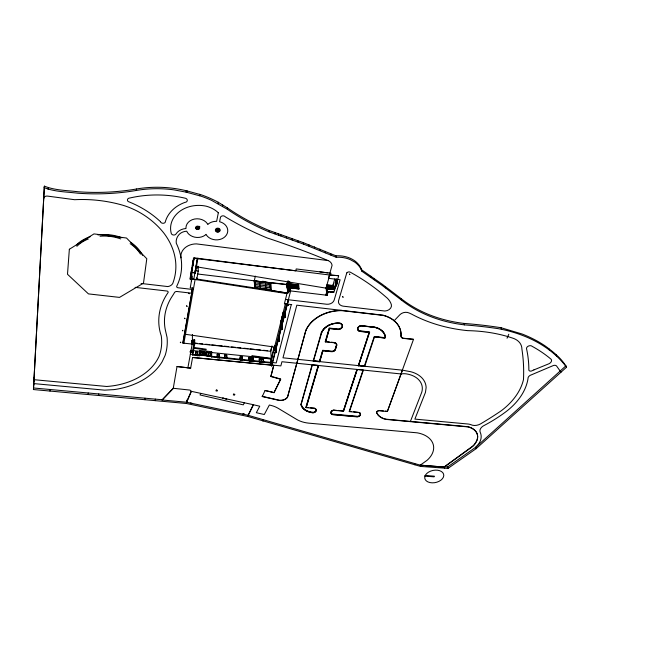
<?xml version="1.0" encoding="UTF-8"?>
<svg xmlns="http://www.w3.org/2000/svg" width="669" height="669" viewBox="0 0 669 669"><rect width="100%" height="100%" fill="white"/><g stroke="black" fill="none" stroke-linecap="round" stroke-linejoin="round"><path stroke-width="1" d="M191.944 340.663C190.264 349.226 198.492 340.095 191.894 340.914M192.17 340.839L192.162 343.573L193.751 343.741L193.751 341.006M192.421 335.294L192.413 339.668L194.671 339.902L194.671 344.318L192.68 355.072L199.395 355.757L199.521 350.439L211.63 351.693L211.546 356.995L272.208 363.183M410.34 421.637L421.754 392.226A24.176 16.968 -11.3 0 0 406.418 373.887A12.519 8.848 -11.6 0 0 401.082 373.954L281.95 361.737L280.855 365.91L192.58 357.48L273.721 365.408L270.87 376.513L280.687 379.248L274.014 392.695L265.058 390.52L273.002 392.251M192.68 355.072L192.68 350.573L193.943 343.782M177.009 366.537L190.648 368.126L177.009 366.537L173.229 388.513L162.099 399.987L186.475 402.211L248.283 415.298L253.476 404.737L191.209 391.306L190.08 390.102L173.238 388.279L162.099 399.987M191.635 272.132L191.426 281.047M191.719 279.592L191.752 272.149M194.06 344.251L191.777 344.1L191.802 340.747L194.035 341.065M191.618 276.113L191.97 279.232L191.317 280.863M271.296 358.408L271.296 359.144L251.912 356.401L251.929 355.674L271.296 358.408L274.098 347.345M186.701 400.129L186.684 402.236L191.418 391.323M187.88 367.85L192.195 344.058M187.479 192.446L187.487 191.008M186.467 403.499L33.45 389.55L44.371 186.149C55.009 190.448 66.925 190.381 78.214 191.769A250.432 217.642 35.3 0 0 136.443 189.001A97.825 76.609 4.5 0 1 186.174 190.715L201.035 194.738A96.579 75.714 4.2 0 1 218.153 202.222L227.385 207.892A246.928 226.373 -29 0 0 269.005 230.437L303.366 242.663L335.963 255.834A26.86 21.057 -9.1 0 1 360.792 267.759L361.695 269.866L381.974 284.049L400.923 298.458A147.64 115.009 -23.3 0 0 464.052 323.428A336.022 202.163 -8.8 0 1 500.989 327.71L522.088 334.007A141.527 95.165 -12.6 0 1 545.871 346.433C553.623 352.254 561.818 358.592 566.543 367.189L476.102 448.682L447.996 468.4L420.5 466.41L248.157 416.561L186.475 403.499L186.475 402.211L191.209 391.306M566.543 367.189C550.436 345.572 524.337 333.505 498.372 328.688A336.081 201.921 -8.8 0 0 464.462 324.875A147.891 115.068 -23.2 0 1 401.249 299.913L382.275 285.504L361.962 271.321L361.059 269.214A26.902 21.065 -9.1 0 0 354.67 262.056L350.071 259.53A26.902 21.065 -9.1 0 0 339.116 257.239L336.198 257.281L303.55 244.11L269.13 231.884A247.396 226.632 -28.9 0 1 227.443 209.33L211.571 200.357A96.737 75.748 4.1 0 0 201.043 196.176L186.166 192.154L186.174 190.715M155.275 400.656L155.333 399.134M144.939 399.711L145.006 398.189M33.45 389.55L44.371 186.149M44.104 187.613C54.766 191.903 66.699 191.836 78.005 193.224A250.9 217.985 35.1 0 0 136.342 190.448L136.443 189.001M192.354 335.286L192.421 334.559M98.602 395.488L98.744 393.957M88.065 394.526L88.224 392.987M49.966 391.056L50.183 389.509M34.027 378.687L34.27 377.14M33.885 381.255L34.136 379.708L106.697 386.481A66.448 48.243 6 0 0 159.189 356.075A78.725 56.94 6.6 0 0 161.254 335.871A79.477 60.202 -2 0 1 168.003 292.646A1.438 1.104 3.3 0 0 167.166 291.057L135.088 287.352M33.676 385.16L33.918 383.613L104.556 390.144L113.906 389.626A72.185 52.408 6 0 0 162.099 361.845L165.118 355.456A84.486 61.113 6.6 0 0 167.058 337.393L165.736 331.673A73.883 55.962 -2 0 1 171.105 297.989L173.221 294.711A40.107 30.874 5.6 0 0 174.408 292.679A2.551 1.965 2.6 0 1 176.925 291.5L192.68 293.323M192.68 262.332L193.032 260.291M193.542 258.242L189.963 279.065L190.548 279.073L194.219 257.849L295.355 270.753M190.514 278.312L191.61 271.957M191.744 271.196L192.789 265.133M193.241 262.532L193.517 260.935M193.65 260.132L193.977 258.259M191.685 277.827L191.978 276.155M191.744 279.182L190.247 287.837L192.848 288.163L191.894 291.5M195.733 268.779L196.159 266.379L196.159 267.809M197.087 261.061L197.372 259.438L197.38 260.868M191.878 291.667L192.496 288.096M182.98 343.097L192.622 288.113M191.275 272.5L195.315 272.985L197.907 258.192M183.9 343.189L195.105 279.583L190.331 279.015L193.91 258.226L329.365 274.959M197.69 268.152L198.024 266.245M198.208 267.09L198.225 271.112L196.703 279.726L196.694 277.777M48.118 189.335L48.377 187.88M43.493 199.203L43.937 197.439A4.081 3.211 14.9 0 1 47.925 196.151L74.61 199.705A111.832 84.411 8 0 1 123.614 205.467C139.286 210.392 153.502 220.084 163.746 232.946A79.87 61.481 8.8 0 1 173.246 282.084A7.1 5.503 3.7 0 1 167.86 286.575L141.075 283.455M194.303 341.842L194.671 339.902M190.648 368.126L192.58 357.48M195.549 352.178L197.781 352.404M195.666 352.262L197.715 352.22L197.798 355.674L195.574 355.364M195.708 352.011L195.674 355.39L195.565 352.095M197.681 355.59L195.716 355.139M199.395 355.757L199.521 350.439M204.848 352.12L204.839 355.49L204.848 352.12L200.683 351.944L203.769 352.262M204.965 355.49L200.591 355.13L204.89 355.239M202.715 351.986L202.874 355.03M202.766 355.022L202.732 351.902M206.403 352.279L210.518 352.705L206.403 352.279C203.476 356.845 213.528 357.873 210.518 352.705M210.651 356.075L206.303 355.632M208.393 352.563L208.452 355.607M208.502 352.58L208.569 355.615M211.546 356.995L211.63 351.693M219.449 357.89L219.298 354.436L217.316 354.236L219.248 354.687L219.382 357.555L217.233 357.656L219.465 357.806M219.357 354.62L217.166 354.311L217.233 357.656M224.709 354.996L226.64 355.44L226.741 358.559L224.809 358.107L224.709 354.996L226.691 355.197L226.858 358.643L224.65 358.417L224.558 355.072L226.741 355.381M255.341 276.121L254.253 280.988L287.068 284.375L286.926 282.954L287.812 292.754M254.755 287.979L254.304 280.88L254.755 287.979L271.371 289.869L254.772 287.904M255.224 281.365L269.891 283.204L270.418 289.46L255.633 287.703L255.224 281.365L269.916 283.129M240.246 356.845L242.27 356.794L242.37 360.148M242.27 356.794L242.312 359.111M242.32 356.978C238.892 354.403 239.193 362.021 242.496 360.156M248.993 357.739L253.083 357.907L253.325 361.344L249.069 360.909L249.052 357.497M250.992 357.781L251.193 360.8M251.101 357.79L251.301 360.808M253.15 360.223L253.083 357.907M253.125 358.091L248.901 357.572L249.019 360.089M253.208 361.252L249.228 360.599M286.834 293.064L271.505 290.513M259.38 358.559L259.53 361.904L259.38 358.559L263.394 358.969L263.611 362.063L259.589 361.653M263.686 362.314L259.447 361.887M261.311 358.835L261.638 361.946M261.654 361.87L261.336 358.76M286.859 284.2L286.993 283.664M288.013 281.039L286.934 284.91L287.754 292.294M288.163 280.88L287.126 284.593L287.653 289.702M271.974 345.998L270.711 351.024L271.355 359.153M271.99 346.283L270.736 351.309L194.311 343.314M287.252 285.864L288.314 281.666M287.386 287.143L288.69 281.967L288.958 284.526M287.519 288.423L289.209 281.724M289.677 282.101L287.57 290.471L289.786 282.109L290.622 290.931L271.48 366.052M287.846 291.617L289.736 284.149M289.869 285.446L288.556 290.647L288.289 288.071M285.362 303.818L270.761 362.355M290.371 284.057L298.642 284.969L299.068 288.941L290.789 287.954L290.396 283.982L298.642 284.969M274.608 346.885C276.448 341.157 273.93 355.824 275.084 345.614M283.949 311.921L283.405 311.863L280.462 323.495L280.972 326.673M271.489 359.496L271.974 357.589M274.909 349.159L275.101 345.396M262.307 396.575L262.373 396.023L262.307 396.575L279.358 400.455A7.401 5.252 -5 0 0 287.436 397.47L305.892 330.26A34.295 25.556 -8.6 0 1 342.001 310.424L342.035 310.65A34.303 25.556 -8.6 0 0 305.925 330.486M280.704 323.737L283.33 313.368M288.941 290.965L290.012 286.733M274.708 348.691L275.009 347.504M280.763 324.44L283.397 314.07M270.644 364.99L271.129 363.075L270.778 358.617L211.463 352.504M274.917 348.833L274.867 345.597M280.829 325.142L283.464 314.773M289.301 291.776L290.396 287.904L289.451 291.625M274.8 349.151L275.026 347.52M283.531 315.475L280.896 325.853L280.637 323.035L283.263 312.666L283.531 315.475L284.074 315.534L283.89 313.661M274.917 350.497L286.633 303.5M282.51 320.635L284.049 314.597M290.789 287.954L299.068 288.941M282.636 321.195L284.25 315.066L283.715 315.007L283.405 311.863M291.216 287.795L290.864 284.241L298.215 285.128L298.591 288.682L291.232 287.712M295.748 270.803L296.225 268.938L330.963 273.245L330.436 275.084L338.673 275.703L330.62 275.11M271.723 365.985L288.364 300.247L287.494 303.542M276.004 352.58L276.523 352.304L276.004 352.58L275.779 348.649M279.073 336.273L279.391 341.115L278.948 341.065L278.639 336.231M281.708 325.385L281.95 329.315L282.402 329.365L281.983 323.637M285.027 311.662L285.462 317.39L285.019 317.34L284.668 312.515M270.87 376.513L273.721 365.408M291.299 304.554L276.222 362.941L190.347 354.169M319.899 271.873L327.894 272.86M287.436 397.47L305.892 330.26M326.823 293.666L326.02 288.147L329.466 275.963M326.062 288.439L326.121 287.795M327.133 285.27L332.919 285.972L333.505 284.099L334.274 289.761M326.43 292.136L326.84 291.308M326.589 292.077L326.84 291.182M327.584 288.515L333.555 289.108L333.371 284.358M325.803 295.113L327.668 288.548M327.877 288.372L327.467 285.487L332.627 286.106L333.053 289L327.894 288.331M327.049 295.255L327.818 291.625L327.935 292.47M333.463 289.66L332.861 285.588L334.784 278.906M333.103 289.343L327.944 288.673L328.044 289.393M333.396 289.209L333.982 287.62M335.428 283.539L336.398 280.169M324.875 327.785A16.641 12.41 -8.5 0 0 321.237 333.003L313.184 361.16L319.69 361.837L322.918 350.564L331.414 351.468A3.37 2.484 -8.1 0 0 335.428 349.343L336.649 345.363A3.378 2.5 -8.2 0 0 335.328 342.837M335.537 284.258L336.515 280.888M312.289 365.09L301.234 404.193A15.186 10.696 -6.9 0 0 311.403 412.154L313.594 412.28A2.935 2.049 -6.7 0 0 315.843 410.574A2.935 2.049 -6.7 0 0 314.731 408.55L314.162 408.358M335.654 284.969L336.624 281.599M285.487 299.428L326.865 304.261A6.406 4.934 -8.2 0 0 334.174 300.072L340.103 279.784L337.435 279.425L334.55 289.376L327.375 288.59L326.882 291.174M335.763 285.688L336.741 282.318L336.29 279.458L335.311 282.828L335.763 285.688L336.306 285.755L337.293 282.385L336.741 282.318M338.623 276.096L333.89 292.42L328.061 291.726M318.126 365.692L305.775 407.58L314.305 408.358A3.261 2.275 -6.7 0 1 316.178 410.825A3.261 2.275 -6.7 0 1 312.958 412.823A15.512 10.921 -6.9 0 1 300.941 404.469L312.063 365.048M318.519 365.483L306.185 407.605L318.519 365.483L312.967 364.914M319.665 361.611L322.918 350.564M329.474 328.362L325.602 341.809L329.474 328.362L338.113 329.324A4.19 3.153 -8.7 0 0 342.377 326.606A4.19 3.153 -8.7 0 0 339.986 323.144A15.061 11.248 -8.5 0 0 334.416 323.278M322.951 350.79L331.448 351.693A3.37 2.484 -8.1 0 0 335.462 349.569L336.649 345.363M343.373 410.875L357.012 369.43L343.406 411.109L338.23 410.406M369.255 332.267L358.316 365.826L369.255 332.267L359.412 331.163A3.947 2.952 -10.1 0 1 357.681 328.053A3.947 2.952 -10.1 0 1 361.218 325.535L371.144 326.873A17.302 12.795 -10.4 0 1 385.453 336.75M357.254 369.706L343.607 411.126L333.471 410.34A2.935 2.04 -7.8 0 0 331.255 412.037A2.935 2.04 -7.8 0 0 332.284 414.036L357.856 416.335A2.919 2.024 -8.9 0 0 360.089 414.655A2.919 2.024 -8.9 0 0 359.119 412.673L358.584 412.472M362.966 370.292L349.151 411.594L358.751 412.48A3.245 2.241 -8.9 0 1 360.432 414.905A3.245 2.241 -8.9 0 1 357.238 416.879L332.736 414.68A3.261 2.266 -7.8 0 1 330.971 412.238A3.261 2.266 -7.8 0 1 334.157 410.248L336.181 410.214M358.827 369.614L363.367 370.082L349.527 411.402L351.568 411.594M374.515 336.783L384.424 338.096A0.87 0.644 -11.4 0 0 385.503 337.327L385.461 337.101A0.87 0.644 -11.4 0 1 384.382 337.87L374.515 336.783L364.68 366.487L358.275 365.6M394.083 320.811L399.945 314.664A6.774 5.068 -13 0 1 409.169 313.017L411.611 314.129A166.924 130.254 -24 0 0 467.773 330.645A128.874 86.794 -12.8 0 1 513.968 338.573A20.388 14.325 -17.1 0 1 521.912 349.118A301.577 213.16 -2.2 0 1 523.643 369.505L523.66 372.039A301.577 213.16 -2.2 0 1 523.476 379.599A68.271 47.583 -14.3 0 1 501.34 410.699A356.92 294.678 -5.3 0 1 484.072 421.788L480.551 423.895A8.07 5.394 -14.3 0 1 470.784 424.639A11.599 7.702 -13.6 0 0 467.706 423.987L414.88 419.103L425.451 392.41L426.128 387.627A28.031 19.677 -11.3 0 0 410.825 371.747L402.47 370.174L282.979 357.815L296.81 305.189L383.103 315.183A30.665 22.713 -10.6 0 1 392.987 319.732L394.944 321.329A30.665 22.713 -10.6 0 1 400.982 335.813A3.529 2.601 -12.6 0 0 403.256 338.196L413.517 339.334L387.368 411.502L379.457 410.758A2.383 1.647 -10 0 0 377.165 411.627A2.383 1.647 -10 0 0 376.956 413.375A16.516 11.423 -10.7 0 0 386.021 419.404L468.124 426.931A19.142 12.644 -13.2 0 1 475.074 430.677L476.186 432.023A19.142 12.644 -13.2 0 1 475.341 443.355A13.79 9.082 -13.3 0 1 471.653 447.193L444.291 467.079L420.241 465.164L248.09 415.282L253.275 404.72L259.756 406.217L256.336 412.698L264.28 414.521L269.356 405.029A25.288 17.503 -4.1 0 1 278.321 408.391L296.442 419.287A26.651 18.715 -6.8 0 0 308.626 423.143L417.18 432.826A26.936 17.837 -10.9 0 1 427.014 460.347L420.241 465.164L420.5 466.41M387.368 411.502L402.47 370.174M190.339 403.014L192.204 403.407M507.027 338.213L508.8 334.249M222.769 398.097L226.766 398.967M222.802 398.197L226.59 399.017M200.792 393.372L200.039 394.969L243.282 404.854L244.344 402.788M242.738 414.203L244.637 414.529M262.39 396.249L265.058 390.52M270.853 376.287L280.671 379.022L274.014 392.695M565.999 365.759L475.726 447.218L447.653 466.937L444.233 466.853L444.576 468.317M444.233 466.853L471.595 446.976A13.79 9.082 -13.3 0 0 475.283 443.129A19.142 12.644 -13.2 0 0 476.127 431.806L475.015 430.46A19.142 12.644 -13.2 0 0 468.066 426.705L385.98 419.179A16.508 11.423 -10.7 0 1 376.923 413.149A2.383 1.647 -10 0 1 376.798 411.87M191.025 271.949L191.777 271.94M192.204 265.125L192.948 265.133M193.383 258.242L194.135 258.251M420.241 465.164L444.291 467.079M425.267 475.475L434.39 476.203L434.114 476.838L424.999 476.111M334.124 410.022A3.261 2.266 -7.8 0 0 330.946 412.012A3.261 2.266 -7.8 0 0 332.702 414.454L357.204 416.653A3.245 2.241 -8.9 0 0 360.29 414.931A3.245 2.241 -8.9 0 0 359.32 412.48M33.693 388.003L162.107 399.753M376.998 411.552A2.383 1.647 -10 0 1 379.415 410.54L383.37 410.908M385.344 411.092L387.326 411.276M306.159 407.379L308.183 407.572M310.215 407.756L314.279 408.132A3.261 2.275 -6.7 0 1 316.153 410.599A3.261 2.275 -6.7 0 1 312.925 412.597L312.958 412.823M353.608 411.786L358.751 412.48M199.554 354.938L211.713 356.184M242.421 359.905L240.388 359.947L240.296 356.594M190.448 350.339L199.37 351.258M250.005 357.84L253.024 358.149M190.147 351.978L193.232 352.295M274.758 346.91L274.7 348.808M185.229 334.266L274.633 347.094M275.293 347.663L274.992 345.388M194.311 343.021L197.405 343.348M199.471 343.557L202.565 343.883M205.667 344.209L209.798 344.644M211.864 344.861L215.987 345.288M218.052 345.505L222.183 345.94M224.249 346.157L228.38 346.584M231.474 346.91L235.605 347.345M237.671 347.562L240.765 347.888M243.867 348.206L247.998 348.641M250.064 348.858L254.187 349.293M256.252 349.511L260.383 349.937M263.486 350.263L267.608 350.698M194.671 344.318L182.754 343.072L191.995 291.684M279.032 340.73L279.475 340.78M325.569 341.583L329.374 341.993M331.272 342.202L334.124 342.511A3.378 2.5 -8.2 0 1 334.952 342.687M336.683 345.589A3.378 2.5 -8.2 0 0 334.157 342.737L325.167 341.8L329.215 328.069L338.146 329.064A3.838 2.885 -8.7 0 0 341.909 326.898A3.838 2.885 -8.7 0 0 340.613 323.679L339.007 323.311A14.718 10.988 -8.5 0 0 329.29 325.176A16.299 12.159 -8.5 0 0 321.572 333.053L313.56 360.725L319.406 361.327L322.667 350.288L331.481 351.217A3.036 2.241 -8.1 0 0 335.11 349.302L336.315 345.338A3.052 2.258 -8.2 0 0 334.04 342.754M342.035 310.65L383.145 315.4A30.665 22.713 -10.6 0 1 393.038 319.949L394.986 321.555A30.665 22.713 -10.6 0 1 401.032 336.039A3.529 2.601 -12.6 0 0 403.307 338.414L413.517 339.334M282.042 328.981L282.485 329.031M369.288 332.485L359.454 331.389A3.955 2.952 -10.1 0 1 357.714 328.278A3.955 2.952 -10.1 0 1 361.26 325.761L371.144 326.873M329.499 328.588L338.146 329.549A4.19 3.153 -8.7 0 0 342.411 326.832A4.19 3.153 -8.7 0 0 340.019 323.361L339.986 323.144M285.103 316.989L285.554 317.039M291.759 304.612L284.392 303.759L287.72 290.589L327.166 295.272M193.349 289.543L177.987 287.754A1.505 1.162 2.7 0 1 176.75 286.198A77.32 59.717 8.3 0 0 176.315 243.332A15.195 12.209 3 0 1 178.071 235.839A10.737 8.63 3.4 0 1 186.751 231.19L187.454 232.603A11.49 9.341 2.9 0 0 205.416 234.978L206.052 234.334L206.403 235.045A11.406 9.291 1.2 0 0 225.261 236.475A11.406 9.291 1.2 0 0 219.608 221.723L220.477 217.283A2.726 2.25 0.9 0 1 222.693 215.853A2.726 2.25 0.9 0 1 225.269 216.815A359.981 327.492 -48.2 0 0 267.291 237.988A625.682 348.198 2.8 0 1 323.311 258.602L328.086 260.576A8.12 6.431 -8.3 0 1 332.067 265.384L328.412 278.321L337.435 279.425M290.145 288.03L289.602 282.87L287.72 290.329L287.979 292.913M327.927 292.587L327.434 294.218M255.433 284.484L270.176 286.24M327.417 294.377L327.166 295.154M255.541 286.048L270.309 287.812M192.505 279.124L193.801 279.282L197.271 258.878L197.781 258.92M333.053 285.864L333.572 289.669M333.814 286.533L333.388 288.03M327.576 286.19L332.736 286.817M333.221 286.942L333.647 285.454M327.676 286.909L332.844 287.528M327.785 287.62L332.961 288.239M194.913 272.015L195.415 272.074L195.407 270.644M191.309 272.316L195.348 272.793M262.474 281.264L264.539 281.515M327.484 289.443L327.442 291.425M197.706 274.006L287.085 284.751L287.871 292.412M290.956 285.111L298.315 285.989M327.45 289.577L327.342 291.634M254.279 280.955L270.769 282.853M291.048 285.972L298.416 286.859M291.14 286.842L298.516 287.729M255.332 282.92L270.042 284.685M326.723 292.119L326.681 294.101M196.117 265.125L196.619 265.183M196.05 265.844L196.552 265.911L196.544 263.168M328.086 260.576L196.377 243.884A15.839 12.594 2.2 0 0 180.998 257.883M194.169 347.504L206.169 349.201L206.111 349.929L194.102 348.24M189.988 351.835L193.048 352.27M196.109 278.906L286.876 292.888M191.919 278.99L286.884 293.607M195.306 270.661L198.225 271.112M195.298 266.613L326.02 288.147M332.861 285.588L327.024 284.576L327.777 289.652M243.123 413.743L244.528 414.044M186.166 192.154L173.865 189.845A97.992 76.651 4.4 0 0 136.342 190.448M262.29 396.341L279.341 400.229A7.401 5.252 -5 0 0 287.419 397.244M556.056 354.62L556.591 356.059M560.99 372.198L556.6 366.035A2.944 1.999 -18.8 0 0 553.079 365.65L531.495 374.799A4.39 2.985 -17.6 0 0 528 378.687A67.025 46.554 -14.5 0 1 505.062 412.388A139.921 101.579 -13 0 1 486.999 423.954L483.169 426.011A8.053 5.31 -14.6 0 0 480.242 432.358A22.587 14.91 -13.2 0 1 475.726 447.218L476.102 448.682M548.739 348.566L549.266 350.004M500.989 327.71L501.457 329.156M464.052 323.428L464.462 324.875M447.653 466.937L447.996 468.4M400.923 298.458L401.249 299.913M385.227 286.432L385.536 287.887M414.655 463.558L414.905 464.796M373.988 278.329L374.28 279.776M370.843 276.121L371.128 277.568M361.695 269.866L361.962 271.321M361.126 268.545L361.394 269.992M335.963 255.834L336.198 257.281M335.989 280.487L336.44 283.347M335.612 281.808L336.055 284.668M330.653 253.576L330.887 255.023M333.505 284.099L334.383 289.769M331.063 285.922L331.498 288.765M325.301 251.343L325.519 252.79M329.039 285.671L329.466 288.523M329.516 288.866L329.625 289.585M319.891 249.136L320.1 250.582M330.812 324.239A15.061 11.248 -8.5 0 0 329.123 324.958L329.156 325.176A16.641 12.41 -8.5 0 0 321.271 333.229L321.237 333.003M314.438 246.953L314.639 248.4M308.927 244.795L309.12 246.242M303.366 242.663L303.55 244.11M297.764 240.556L297.939 242.002M292.102 238.473L292.269 239.92M295.982 284.86L296.375 288.331M286.984 284.735L287.904 293.047M293.097 284.517L293.482 287.979M286.399 236.425L286.558 237.871M289.786 282.109L290.396 287.904M289.025 285.145L289.568 290.313M287.687 282.343L288.222 287.444M280.646 234.401L280.796 235.848M278.438 233.64L278.58 235.087M385.503 337.327L385.403 336.524A17.302 12.795 -10.4 0 0 381.389 330.118M284.944 312.013L285.462 317.39M284.668 313.753L285.019 317.34M274.85 232.402L274.984 233.849M282.46 315.843L282.728 318.645M281.975 324.875L282.402 329.365M281.432 319.907L281.691 322.717M278.99 336.607L279.391 341.115M278.63 337.46L278.948 341.065M269.005 230.437L269.13 231.884M270.845 282.795L271.455 290.697M276.523 352.304L276.063 346.885L276.439 352.63M274.415 347.069L274.7 350.472M265.459 282.594L265.953 288.849M259.697 281.9L260.157 288.163M263.67 362.397L263.452 359.069L259.229 358.634L259.43 361.962M263.185 359.094L263.377 361.82M261.671 358.944L261.855 361.661M261.127 358.885L261.311 361.603L259.789 361.452L259.605 358.726M262.9 419.848L262.984 421.119M252.874 358.04L253.041 360.758L251.511 360.608L251.352 357.882M250.8 357.823L250.967 360.549M249.278 357.672L249.437 360.39M248.09 415.282L248.157 416.561M242.053 356.928L242.195 359.654M240.522 356.769L240.656 359.496M227.385 207.892L227.443 209.33M222.61 204.806L222.66 206.253M226.473 355.323L226.565 358.057L225.018 357.898L224.935 355.164M218.153 202.222L218.194 203.669M219.081 354.57L219.156 357.305L217.609 357.146L217.534 354.411M217.316 354.236L217.392 357.346M210.635 356.151L210.593 352.806L206.261 352.362L206.286 355.707M210.3 352.831L210.342 355.565L208.787 355.406L208.745 352.672M208.184 352.613L208.226 355.348L206.671 355.189L206.629 352.454M204.948 355.574L204.931 352.22L200.583 351.777L200.591 355.13M204.63 352.245L204.664 354.988L203.1 354.829L203.067 352.086M202.515 352.028L202.54 354.771L200.976 354.612L200.951 351.869M199.78 194.328L199.788 195.766M200.733 351.693L200.708 355.063M197.497 352.346L197.506 355.088M196.477 263.076L196.485 265.936M195.733 267.357L195.741 270.217M195.933 352.187L195.942 354.93M195.306 270.251L195.315 272.985M193.977 340.881L194.043 344.334M199.479 226.306A2.425 1.974 2.9 0 1 199.822 226.749M325.636 327.141A16.641 12.41 -8.5 0 1 329.123 324.958M331.69 323.938A15.061 11.248 -8.5 0 1 333.497 323.462M329.156 325.176A15.061 11.248 -8.5 0 1 340.019 323.361M312.925 412.597A15.512 10.921 -6.9 0 1 300.916 404.243M76.893 246.292A37.514 28.934 8.1 0 1 88.392 238.942M100.032 236.241A37.514 28.934 8.1 0 1 120.671 238.9M130.137 243.641A37.514 28.934 8.1 0 1 140.465 254.078M79.837 242.897A37.472 28.926 8.1 0 1 85.682 239.276M103.085 235.162A37.472 28.926 8.1 0 1 117.92 237.077M132.696 244.553A37.472 28.926 8.1 0 1 139.478 251.611M373.059 326.815A17.302 12.795 -10.4 0 1 380 329.156M76.383 244.979A38.25 29.52 8.1 0 1 90.315 236.675M97.975 234.936A38.25 29.52 8.1 0 1 121.967 237.779M130.681 242.278A38.25 29.52 8.1 0 1 142.556 255.374M385.127 337.143L384.458 337.619L374.272 336.49L364.404 365.993L358.676 365.399L369.664 332.05L359.002 330.628A3.604 2.701 -10.1 0 1 358.007 328.094A3.604 2.701 -10.1 0 1 360.499 325.945L372.968 327.066A16.959 12.544 -10.4 0 1 385.068 336.591L385.127 337.143M69.35 249.269L67.502 274.273L88.459 293.892L119.517 297.396L143.492 283.146L146.795 258.727L126.491 238.013L93.969 233.907L69.35 249.269M180.346 342.244L180.739 342.628L180.346 342.244M182.403 330.369L182.804 330.762L182.403 330.369M184.493 318.252L184.903 318.653L184.493 318.252M186.634 305.884L187.044 306.293L186.634 305.884M188.817 293.265L189.227 293.691L188.817 293.265M218.328 212.75L216.647 221.322A11.406 9.291 1.2 0 0 208.46 223.856L207.808 224.508L207.465 223.781A11.49 9.341 2.9 0 0 194.562 219.031A11.49 9.341 2.9 0 0 185.94 227.903L185.99 228.505A12.795 10.303 3.4 0 0 176.031 233.949A2.559 2.066 4.7 0 1 173.43 235.003A2.559 2.066 4.7 0 1 171.239 233.33A28.759 23.382 2.7 0 1 206.203 206.186A25.991 21.174 2.9 0 1 218.328 212.75M288.23 304.763L288.598 305.164L288.23 304.763M197.112 228.02C197.681 229.852 198.844 226.883 197.112 228.02M217.166 230.345C217.801 232.452 219.189 229.024 217.166 230.345M328.362 291.542L333.555 292.169L328.362 291.542M336.323 279.082L335.228 282.862L335.729 286.064L336.281 286.131L337.377 282.351L336.825 282.285L336.323 279.082M346.785 272.919L338.598 300.59A6.381 4.892 -9.4 0 0 343.013 306.143L384.851 311.026A6.297 4.775 -12 0 0 391.332 304.537A24.26 18.389 -10.8 0 0 385.553 296.676A224.073 156.855 -1.5 0 0 350.322 272.216A2.45 1.923 -10.1 0 0 346.785 272.919M342.704 296.727L343.046 297.161L342.704 296.727M349.444 274.131L349.787 274.583L349.444 274.131M425.108 475.793L424.832 476.629A9.659 6.197 -11.6 0 0 436.882 482.19A9.659 6.197 -11.6 0 0 441.448 471.511A9.659 6.197 -11.6 0 0 425.534 474.973L425.108 475.793M216.346 390.019L215.953 390.847L217.099 391.114L217.5 390.295L216.346 390.019M233.724 394.083L233.314 394.902L234.451 395.162L234.861 394.35L233.724 394.083M533.912 369.898L532.541 370.475A2.333 1.597 -17.8 0 1 530.3 371.111A2.333 1.597 -17.8 0 1 528.853 370.074L528.836 368.301A193.416 137.095 -8.1 0 0 526.553 348.817A3.136 2.191 -18.4 0 1 528.477 346.065A3.136 2.191 -18.4 0 1 532.131 346.325A158.729 105.685 -11.7 0 1 551.248 359.387A4.374 2.994 -18.7 0 1 549.14 363.677L533.912 369.898M216.371 231.7A2.408 1.965 1.1 0 0 220.16 230.295A2.408 1.965 1.1 0 0 216.756 228.313A2.408 1.965 1.1 0 0 216.371 231.7M216.681 231.591A1.89 1.539 1.1 0 0 219.658 230.487A1.89 1.539 1.1 0 0 216.973 228.932A1.89 1.539 1.1 0 0 216.681 231.591M217.032 231.332A1.288 1.054 1.1 0 0 219.064 230.579A1.288 1.054 1.1 0 0 217.233 229.526A1.288 1.054 1.1 0 0 217.032 231.332M196.46 229.199A2.082 1.698 2.9 0 0 199.713 227.987A2.082 1.698 2.9 0 0 196.745 226.273A2.082 1.698 2.9 0 0 196.46 229.199M196.719 229.099A1.639 1.33 2.9 0 0 199.27 228.146A1.639 1.33 2.9 0 0 196.937 226.799A1.639 1.33 2.9 0 0 196.719 229.099M197.012 228.882A1.121 0.912 2.9 0 0 198.752 228.229A1.121 0.912 2.9 0 0 197.163 227.309A1.121 0.912 2.9 0 0 197.012 228.882M160.443 221.665A90.716 69.618 8.9 0 0 128.197 201.536A2.592 2.107 9.6 0 1 127.603 199.32A2.592 2.107 9.6 0 1 129.711 198.032A97.448 75.898 4.3 0 1 185.196 198.208A2.534 2.099 5.1 0 1 187.287 200.416A2.534 2.099 5.1 0 1 184.995 202.364A35.407 28.784 2.7 0 0 165.159 222.367A2.626 2.132 6.1 0 1 162.592 223.245A2.626 2.132 6.1 0 1 160.443 221.665"/></g></svg>
